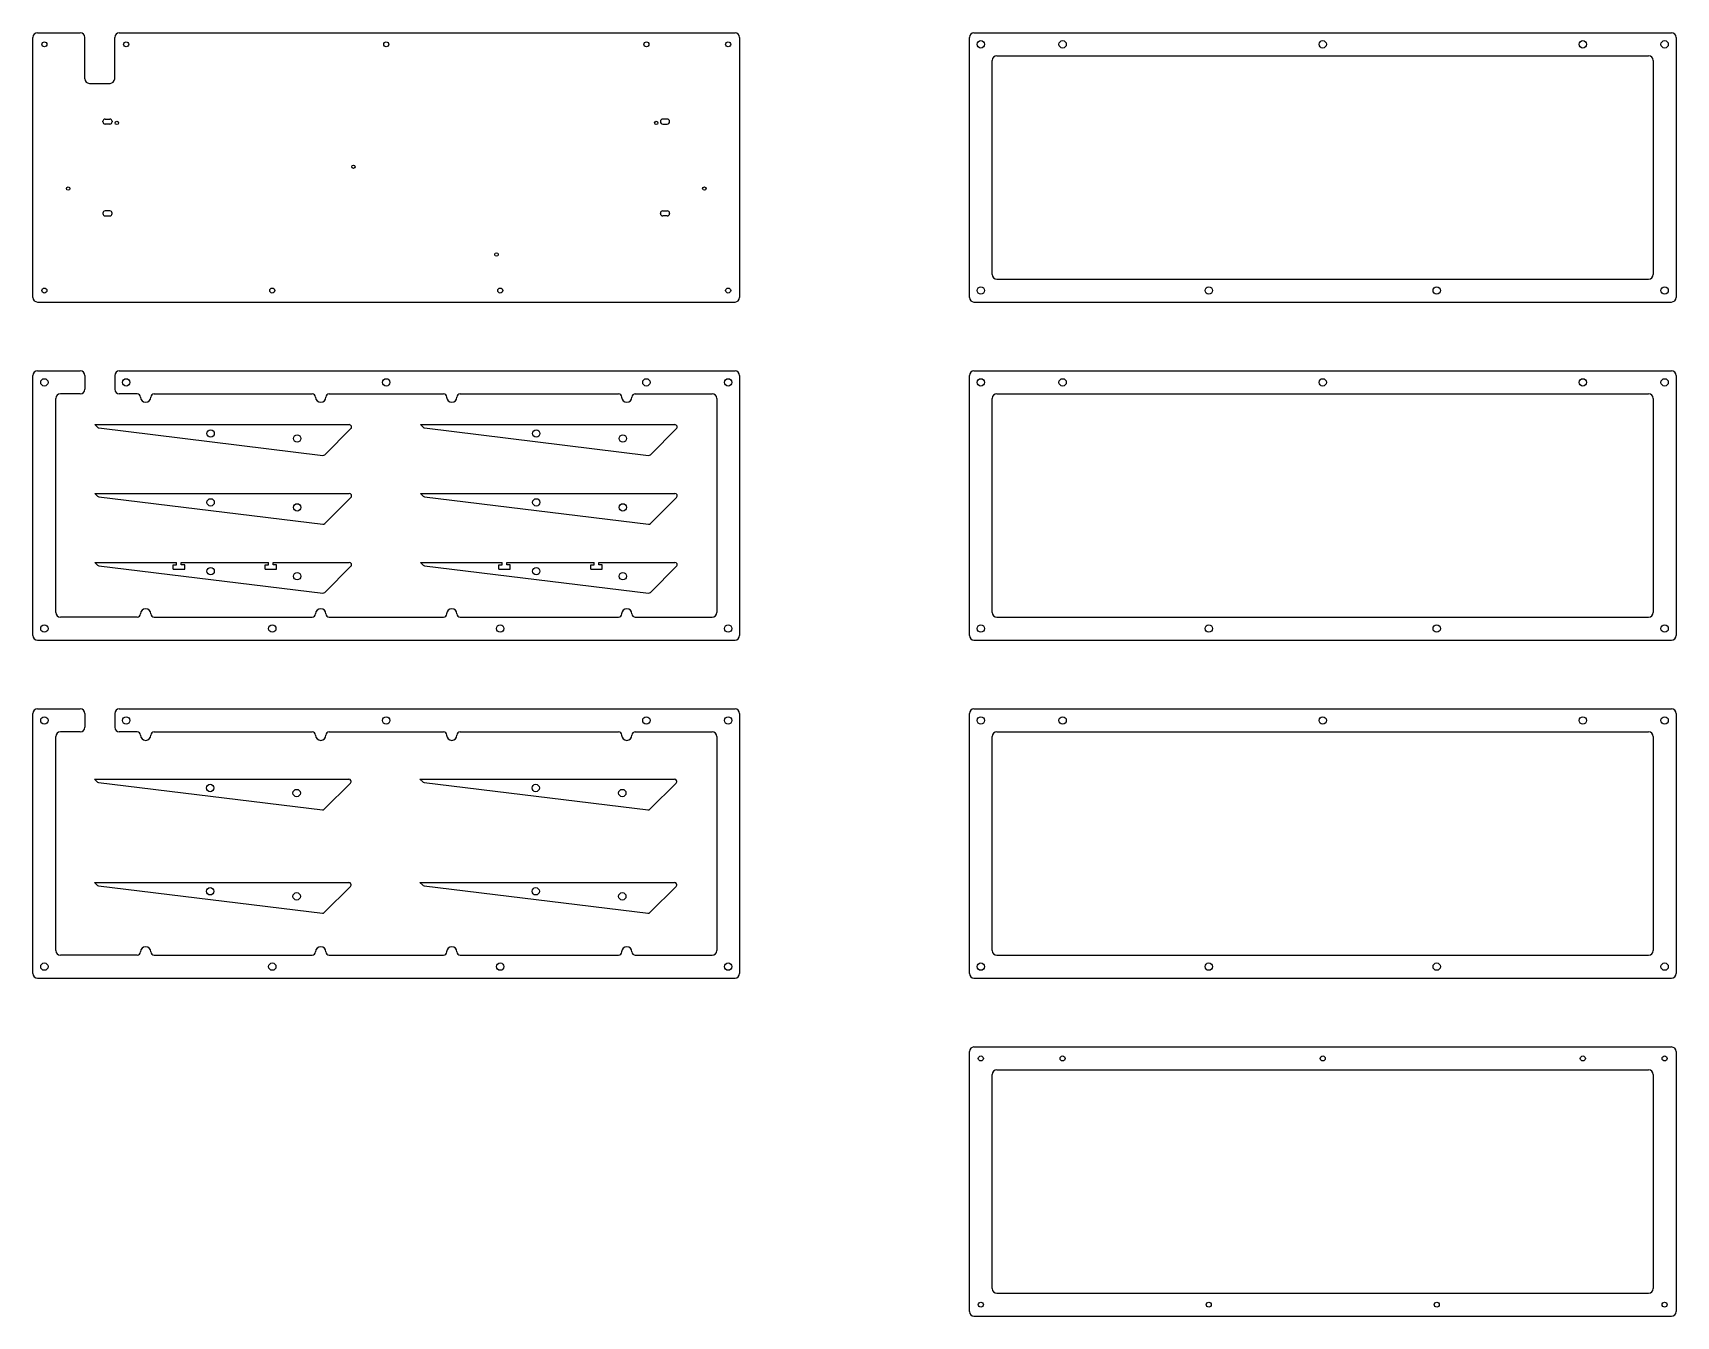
# Model space of a CAD drawing. Header units: millimetres. Extents: x 0 to 715, y 0 to 559.
import ezdxf

# ---------------------------------------------------------------- set-up
doc = ezdxf.new("R2010")
doc.units = ezdxf.units.MM
doc.header["$MEASUREMENT"] = 0

msp = doc.modelspace()

# ---------------------------------------------------------------- linework, layer by layer
for p, q in [((2, 559), (20.62, 559)), ((37.62, 559), (305.75, 559)), ((409.75, 559), (713.5, 559)), ((0, 443.75), (0, 557)), ((22.62, 539), (22.62, 557)), ((35.62, 539), (35.62, 557)), ((307.75, 557), (307.75, 443.75)), ((407.75, 443.75), (407.75, 557)), ((715.5, 557), (715.5, 443.75)), ((417.75, 453.75), (417.75, 547)), ((419.75, 549), (703.5, 549)), ((705.5, 547), (705.5, 453.75)), ((24.62, 537), (33.62, 537)), ((30.5, 520.27), (30.5, 520.47)), ((31.5, 521.47), (33.5, 521.47)), ((33.5, 519.27), (31.5, 519.27)), ((34.5, 520.47), (34.5, 520.27)), ((273.25, 520.47), (273.25, 520.27)), ((276.25, 521.47), (274.25, 521.47)), ((274.25, 519.27), (276.25, 519.27)), ((277.25, 520.27), (277.25, 520.47)), ((30.5, 480.47), (30.5, 480.27)), ((33.5, 481.47), (31.5, 481.47)), ((34.5, 480.27), (34.5, 480.47)), ((273.25, 480.27), (273.25, 480.47)), ((274.25, 481.47), (276.25, 481.47)), ((277.25, 480.47), (277.25, 480.27)), ((31.5, 479.27), (33.5, 479.27)), ((276.25, 479.27), (274.25, 479.27)), ((419.75, 451.75), (703.5, 451.75)), ((2, 441.75), (305.75, 441.75)), ((409.75, 441.75), (713.5, 441.75)), ((0, 296.5), (0, 409.75)), ((2, 411.75), (20.62, 411.75)), ((22.62, 409.75), (22.62, 403.75)), ((35.62, 409.75), (35.62, 403.75)), ((37.62, 411.75), (305.75, 411.75)), ((307.75, 409.75), (307.75, 296.5)), ((407.75, 296.5), (407.75, 409.75)), ((409.75, 411.75), (713.5, 411.75)), ((715.5, 409.75), (715.5, 296.5)), ((20.62, 401.75), (12, 401.75)), ((45.45, 401.75), (37.62, 401.75)), ((52.8, 401.75), (121.65, 401.75)), ((129, 401.75), (178.75, 401.75)), ((186.1, 401.75), (254.95, 401.75)), ((262.3, 401.75), (295.75, 401.75)), ((419.75, 401.75), (703.5, 401.75)), ((10, 306.5), (10, 399.75)), ((297.75, 399.75), (297.75, 306.5)), ((417.75, 306.5), (417.75, 399.75)), ((705.5, 399.75), (705.5, 306.5)), ((27.01, 388.34), (137.79, 388.34)), ((27.01, 388.34), (28.18, 387.17)), ((28.76, 386.89), (126.29, 374.96)), ((138.5, 386.64), (127.11, 375.24)), ((168.79, 388.34), (279.58, 388.34)), ((168.79, 388.34), (169.96, 387.17)), ((170.55, 386.89), (268.07, 374.96)), ((280.29, 386.64), (268.89, 375.24)), ((27.01, 358.34), (137.79, 358.34)), ((27.01, 358.34), (28.18, 357.17)), ((168.79, 358.34), (279.58, 358.34)), ((168.79, 358.34), (169.96, 357.17)), ((28.76, 356.89), (126.29, 344.96)), ((138.5, 356.64), (127.11, 345.24)), ((170.55, 356.89), (268.07, 344.96)), ((280.29, 356.64), (268.89, 345.24)), ((27.01, 328.34), (62.61, 328.34)), ((27.01, 328.34), (28.18, 327.17)), ((28.76, 326.89), (126.29, 314.96)), ((61.11, 325.34), (61.11, 327.34)), ((61.11, 327.34), (62.61, 327.34)), ((61.11, 325.34), (66.11, 325.34)), ((62.61, 327.34), (62.61, 328.34)), ((64.61, 328.34), (100.55, 328.34)), ((64.61, 327.34), (64.61, 328.34)), ((66.11, 327.34), (64.61, 327.34)), ((66.11, 325.34), (66.11, 327.34)), ((83.61, 328.34), (102.61, 328.34)), ((101.11, 325.34), (101.11, 327.34)), ((101.11, 327.34), (102.61, 327.34)), ((101.11, 325.34), (106.11, 325.34)), ((102.61, 327.34), (102.61, 328.34)), ((104.61, 328.34), (137.79, 328.34)), ((104.61, 327.34), (104.61, 328.34)), ((106.11, 327.34), (104.61, 327.34)), ((106.11, 325.34), (106.11, 327.34)), ((138.5, 326.64), (127.11, 315.24)), ((168.79, 328.34), (204.39, 328.34)), ((168.79, 328.34), (169.96, 327.17)), ((170.55, 326.89), (268.07, 314.96)), ((202.89, 325.34), (202.89, 327.34)), ((202.89, 327.34), (204.39, 327.34)), ((202.89, 325.34), (207.89, 325.34)), ((204.39, 327.34), (204.39, 328.34)), ((206.39, 328.34), (242.33, 328.34)), ((206.39, 327.34), (206.39, 328.34)), ((207.89, 327.34), (206.39, 327.34)), ((207.89, 325.34), (207.89, 327.34)), ((225.39, 328.34), (244.39, 328.34)), ((242.89, 325.34), (242.89, 327.34)), ((242.89, 327.34), (244.39, 327.34)), ((242.89, 325.34), (247.89, 325.34)), ((244.39, 327.34), (244.39, 328.34)), ((246.39, 328.34), (279.58, 328.34)), ((246.39, 327.34), (246.39, 328.34)), ((247.89, 327.34), (246.39, 327.34)), ((247.89, 325.34), (247.89, 327.34)), ((280.29, 326.64), (268.89, 315.24)), ((45.45, 304.5), (12, 304.5)), ((52.8, 304.5), (121.65, 304.5)), ((129, 304.5), (178.75, 304.5)), ((186.1, 304.5), (254.95, 304.5)), ((262.3, 304.5), (295.75, 304.5)), ((419.75, 304.5), (703.5, 304.5)), ((2, 294.5), (305.75, 294.5)), ((409.75, 294.5), (713.5, 294.5)), ((0, 149.25), (0, 262.5)), ((2, 264.5), (20.62, 264.5)), ((22.62, 262.5), (22.62, 256.5)), ((35.62, 262.5), (35.62, 256.5)), ((37.62, 264.5), (305.75, 264.5)), ((307.75, 262.5), (307.75, 149.25)), ((407.75, 149.25), (407.75, 262.5)), ((409.75, 264.5), (713.5, 264.5)), ((715.5, 262.5), (715.5, 149.25)), ((10, 159.25), (10, 252.5)), ((20.62, 254.5), (12, 254.5)), ((45.45, 254.5), (37.62, 254.5)), ((52.8, 254.5), (121.65, 254.5)), ((129, 254.5), (178.75, 254.5)), ((186.1, 254.5), (254.95, 254.5)), ((262.3, 254.5), (295.75, 254.5)), ((297.75, 252.5), (297.75, 159.25)), ((417.75, 159.25), (417.75, 252.5)), ((419.75, 254.5), (703.5, 254.5)), ((705.5, 252.5), (705.5, 159.25)), ((26.77, 233.91), (137.56, 233.91)), ((26.77, 233.91), (27.95, 232.74)), ((28.53, 232.46), (126.05, 220.53)), ((138.27, 232.21), (126.88, 220.81)), ((168.56, 233.91), (279.35, 233.91)), ((168.56, 233.91), (169.73, 232.74)), ((170.32, 232.46), (267.84, 220.53)), ((280.05, 232.21), (268.66, 220.81)), ((26.77, 188.91), (137.56, 188.91)), ((26.77, 188.91), (27.95, 187.74)), ((28.53, 187.46), (126.05, 175.53)), ((138.27, 187.21), (126.88, 175.81)), ((168.56, 188.91), (279.35, 188.91)), ((168.56, 188.91), (169.73, 187.74)), ((170.32, 187.46), (267.84, 175.53)), ((280.05, 187.21), (268.66, 175.81)), ((45.45, 157.25), (12, 157.25)), ((52.8, 157.25), (121.65, 157.25)), ((129, 157.25), (178.75, 157.25)), ((186.1, 157.25), (254.95, 157.25)), ((262.3, 157.25), (295.75, 157.25)), ((419.75, 157.25), (703.5, 157.25)), ((2, 147.25), (305.75, 147.25)), ((409.75, 147.25), (713.5, 147.25)), ((407.75, 2), (407.75, 115.25)), ((409.75, 117.25), (713.5, 117.25)), ((715.5, 115.25), (715.5, 2)), ((417.75, 12), (417.75, 105.25)), ((419.75, 107.25), (703.5, 107.25)), ((705.5, 105.25), (705.5, 12)), ((419.75, 10), (703.5, 10)), ((409.75, 0), (713.5, 0))]:
    msp.add_line(p, q)
for centre, radius in [((5, 554), 1.1), ((40.62, 554), 1.1), ((153.87, 554), 1.1), ((267.12, 554), 1.1), ((302.75, 554), 1.1), ((412.75, 554), 1.6), ((448.37, 554), 1.6), ((561.62, 554), 1.6), ((674.87, 554), 1.6), ((710.5, 554), 1.6), ((36.57, 519.77), 0.75), ((271.42, 519.77), 0.75), ((139.57, 500.67), 0.75), ((15.37, 491.17), 0.75), ((292.37, 491.17), 0.75), ((201.87, 462.47), 0.75), ((5, 446.75), 1.1), ((104.25, 446.75), 1.1), ((203.5, 446.75), 1.1), ((302.75, 446.75), 1.1), ((412.75, 446.75), 1.6), ((512, 446.75), 1.6), ((611.25, 446.75), 1.6), ((710.5, 446.75), 1.6), ((5, 406.75), 1.6), ((40.62, 406.75), 1.6), ((153.87, 406.75), 1.6), ((267.12, 406.75), 1.6), ((302.75, 406.75), 1.6), ((412.75, 406.75), 1.6), ((448.37, 406.75), 1.6), ((561.62, 406.75), 1.6), ((674.87, 406.75), 1.6), ((710.5, 406.75), 1.6), ((77.4, 384.49), 1.6), ((115.1, 382.3), 1.6), ((219.19, 384.49), 1.6), ((256.88, 382.3), 1.6), ((77.4, 354.49), 1.6), ((115.1, 352.3), 1.6), ((219.19, 354.49), 1.6), ((256.88, 352.3), 1.6), ((77.4, 324.49), 1.6), ((115.1, 322.3), 1.6), ((219.19, 324.49), 1.6), ((256.88, 322.3), 1.6), ((5, 299.5), 1.6), ((104.25, 299.5), 1.6), ((203.5, 299.5), 1.6), ((302.75, 299.5), 1.6), ((412.75, 299.5), 1.6), ((512, 299.5), 1.6), ((611.25, 299.5), 1.6), ((710.5, 299.5), 1.6), ((5, 259.5), 1.6), ((40.62, 259.5), 1.6), ((153.87, 259.5), 1.6), ((267.12, 259.5), 1.6), ((302.75, 259.5), 1.6), ((412.75, 259.5), 1.6), ((448.37, 259.5), 1.6), ((561.62, 259.5), 1.6), ((674.87, 259.5), 1.6), ((710.5, 259.5), 1.6), ((77.17, 230.06), 1.6), ((114.86, 227.87), 1.6), ((218.95, 230.06), 1.6), ((256.65, 227.87), 1.6), ((77.17, 185.06), 1.6), ((218.95, 185.06), 1.6), ((114.86, 182.87), 1.6), ((256.65, 182.87), 1.6), ((5, 152.25), 1.6), ((104.25, 152.25), 1.6), ((203.5, 152.25), 1.6), ((302.75, 152.25), 1.6), ((412.75, 152.25), 1.6), ((512, 152.25), 1.6), ((611.25, 152.25), 1.6), ((710.5, 152.25), 1.6), ((412.75, 112.25), 1.1), ((448.37, 112.25), 1.1), ((561.62, 112.25), 1.1), ((674.87, 112.25), 1.1), ((710.5, 112.25), 1.1), ((412.75, 5), 1.1), ((512, 5), 1.1), ((611.25, 5), 1.1), ((710.5, 5), 1.1)]:
    msp.add_circle(centre, radius)
for centre, radius, start, end in [((2, 557), 2, 90, 180), ((20.62, 557), 2, 0, 90), ((37.62, 557), 2, 90, 180), ((305.75, 557), 2, 0, 90), ((409.75, 557), 2, 90, 180), ((713.5, 557), 2, 0, 90), ((419.75, 547), 2, 90, 180), ((703.5, 547), 2, 0, 90), ((24.62, 539), 2, 180, 270), ((33.62, 539), 2, 270, 0), ((31.5, 520.47), 1, 90, 180), ((31.5, 520.27), 1, 180, 270), ((33.5, 520.47), 1, 0, 90), ((33.5, 520.27), 1, 270, 0), ((274.25, 520.47), 1, 90, 180), ((274.25, 520.27), 1, 180, 270), ((276.25, 520.47), 1, 0, 90), ((276.25, 520.27), 1, 270, 0), ((31.5, 480.47), 1, 90, 180), ((31.5, 480.27), 1, 180, 270), ((33.5, 480.47), 1, 0, 90), ((33.5, 480.27), 1, 270, 0), ((274.25, 480.47), 1, 90, 180), ((274.25, 480.27), 1, 180, 270), ((276.25, 480.47), 1, 0, 90), ((276.25, 480.27), 1, 270, 0), ((419.75, 453.75), 2, 180, 270), ((703.5, 453.75), 2, 270, 0), ((2, 443.75), 2, 180, 270), ((305.75, 443.75), 2, 270, 0), ((409.75, 443.75), 2, 180, 270), ((713.5, 443.75), 2, 270, 0), ((2, 409.75), 2, 90, 180), ((20.62, 409.75), 2, 0, 90), ((37.62, 409.75), 2, 90, 180), ((305.75, 409.75), 2, 0, 90), ((409.75, 409.75), 2, 90, 180), ((713.5, 409.75), 2, 0, 90), ((12, 399.75), 2, 90, 180), ((20.62, 403.75), 2, 270, 0), ((37.62, 403.75), 2, 180, 270), ((45.45, 400.32), 1.43, 0, 90), ((52.8, 400.32), 1.43, 90, 180), ((121.65, 400.32), 1.43, 0, 90), ((129, 400.32), 1.43, 90, 180), ((178.75, 400.32), 1.43, 0, 90), ((186.1, 400.32), 1.43, 90, 180), ((254.95, 400.32), 1.43, 0, 90), ((262.3, 400.32), 1.43, 90, 180), ((295.75, 399.75), 2, 0, 90), ((419.75, 399.75), 2, 90, 180), ((703.5, 399.75), 2, 0, 90), ((49.12, 400.32), 2.25, 180, 360), ((125.32, 400.32), 2.25, 180, 0), ((182.42, 400.32), 2.25, 180, 360), ((258.62, 400.32), 2.25, 180, 0), ((28.88, 387.88), 1, 225, 263.02568), ((137.79, 387.34), 1, 315, 90), ((170.67, 387.88), 1, 225, 263.02568), ((279.58, 387.34), 1, 315, 90), ((126.4, 375.95), 1, 263.38654, 315), ((268.19, 375.95), 1, 263.38654, 315), ((137.79, 357.34), 1, 315, 90), ((279.58, 357.34), 1, 315, 90), ((28.88, 357.88), 1, 225, 263.02568), ((170.67, 357.88), 1, 225, 263.02568), ((126.4, 345.95), 1, 263.38654, 315), ((268.19, 345.95), 1, 263.38654, 315), ((28.88, 327.88), 1, 225, 263.02568), ((137.79, 327.34), 1, 315, 90), ((170.67, 327.88), 1, 225, 263.02568), ((279.58, 327.34), 1, 315, 90), ((126.4, 315.95), 1, 263.38654, 315), ((268.19, 315.95), 1, 263.38654, 315), ((49.12, 305.92), 2.25, 0, 180), ((125.32, 305.92), 2.25, 0, 180), ((182.42, 305.92), 2.25, 0, 180), ((258.62, 305.92), 2.25, 0, 180), ((12, 306.5), 2, 180, 270), ((45.45, 305.92), 1.43, 270, 360), ((52.8, 305.92), 1.43, 180, 270), ((121.65, 305.92), 1.43, 270, 360), ((129, 305.92), 1.43, 180, 270), ((178.75, 305.92), 1.43, 270, 360), ((186.1, 305.92), 1.43, 180, 270), ((254.95, 305.92), 1.43, 270, 360), ((262.3, 305.92), 1.43, 180, 270), ((295.75, 306.5), 2, 270, 0), ((419.75, 306.5), 2, 180, 270), ((703.5, 306.5), 2, 270, 0), ((2, 296.5), 2, 180, 270), ((305.75, 296.5), 2, 270, 0), ((409.75, 296.5), 2, 180, 270), ((713.5, 296.5), 2, 270, 0), ((2, 262.5), 2, 90, 180), ((20.62, 262.5), 2, 0, 90), ((37.62, 262.5), 2, 90, 180), ((305.75, 262.5), 2, 0, 90), ((409.75, 262.5), 2, 90, 180), ((713.5, 262.5), 2, 0, 90), ((12, 252.5), 2, 90, 180), ((20.62, 256.5), 2, 270, 0), ((37.62, 256.5), 2, 180, 270), ((45.45, 253.07), 1.43, 0, 90), ((49.12, 253.07), 2.25, 180, 360), ((52.8, 253.07), 1.43, 90, 180), ((121.65, 253.07), 1.43, 0, 90), ((125.32, 253.07), 2.25, 180, 0), ((129, 253.07), 1.43, 90, 180), ((178.75, 253.07), 1.43, 0, 90), ((182.42, 253.07), 2.25, 180, 360), ((186.1, 253.07), 1.43, 90, 180), ((254.95, 253.07), 1.43, 0, 90), ((258.62, 253.07), 2.25, 180, 0), ((262.3, 253.07), 1.43, 90, 180), ((295.75, 252.5), 2, 0, 90), ((419.75, 252.5), 2, 90, 180), ((703.5, 252.5), 2, 0, 90), ((28.65, 233.45), 1, 225, 263.02568), ((137.56, 232.91), 1, 315, 90), ((170.44, 233.45), 1, 225, 263.02568), ((279.35, 232.91), 1, 315, 90), ((126.17, 221.52), 1, 263.38654, 315), ((267.95, 221.52), 1, 263.38654, 315), ((28.65, 188.45), 1, 225, 263.02568), ((137.56, 187.91), 1, 315, 90), ((170.44, 188.45), 1, 225, 263.02568), ((279.35, 187.91), 1, 315, 90), ((126.17, 176.52), 1, 263.38654, 315), ((267.95, 176.52), 1, 263.38654, 315), ((12, 159.25), 2, 180, 270), ((45.45, 158.67), 1.43, 270, 360), ((49.12, 158.67), 2.25, 0, 180), ((52.8, 158.67), 1.43, 180, 270), ((121.65, 158.67), 1.43, 270, 360), ((125.32, 158.67), 2.25, 0, 180), ((129, 158.67), 1.43, 180, 270), ((178.75, 158.67), 1.43, 270, 360), ((182.42, 158.67), 2.25, 0, 180), ((186.1, 158.67), 1.43, 180, 270), ((254.95, 158.67), 1.43, 270, 360), ((258.62, 158.67), 2.25, 0, 180), ((262.3, 158.67), 1.43, 180, 270), ((295.75, 159.25), 2, 270, 0), ((419.75, 159.25), 2, 180, 270), ((703.5, 159.25), 2, 270, 0), ((2, 149.25), 2, 180, 270), ((305.75, 149.25), 2, 270, 0), ((409.75, 149.25), 2, 180, 270), ((713.5, 149.25), 2, 270, 0), ((409.75, 115.25), 2, 90, 180), ((713.5, 115.25), 2, 0, 90), ((419.75, 105.25), 2, 90, 180), ((703.5, 105.25), 2, 0, 90), ((419.75, 12), 2, 180, 270), ((703.5, 12), 2, 270, 0), ((409.75, 2), 2, 180, 270), ((713.5, 2), 2, 270, 0)]:
    msp.add_arc(centre, radius, start, end)

doc.saveas('drawing.dxf')
